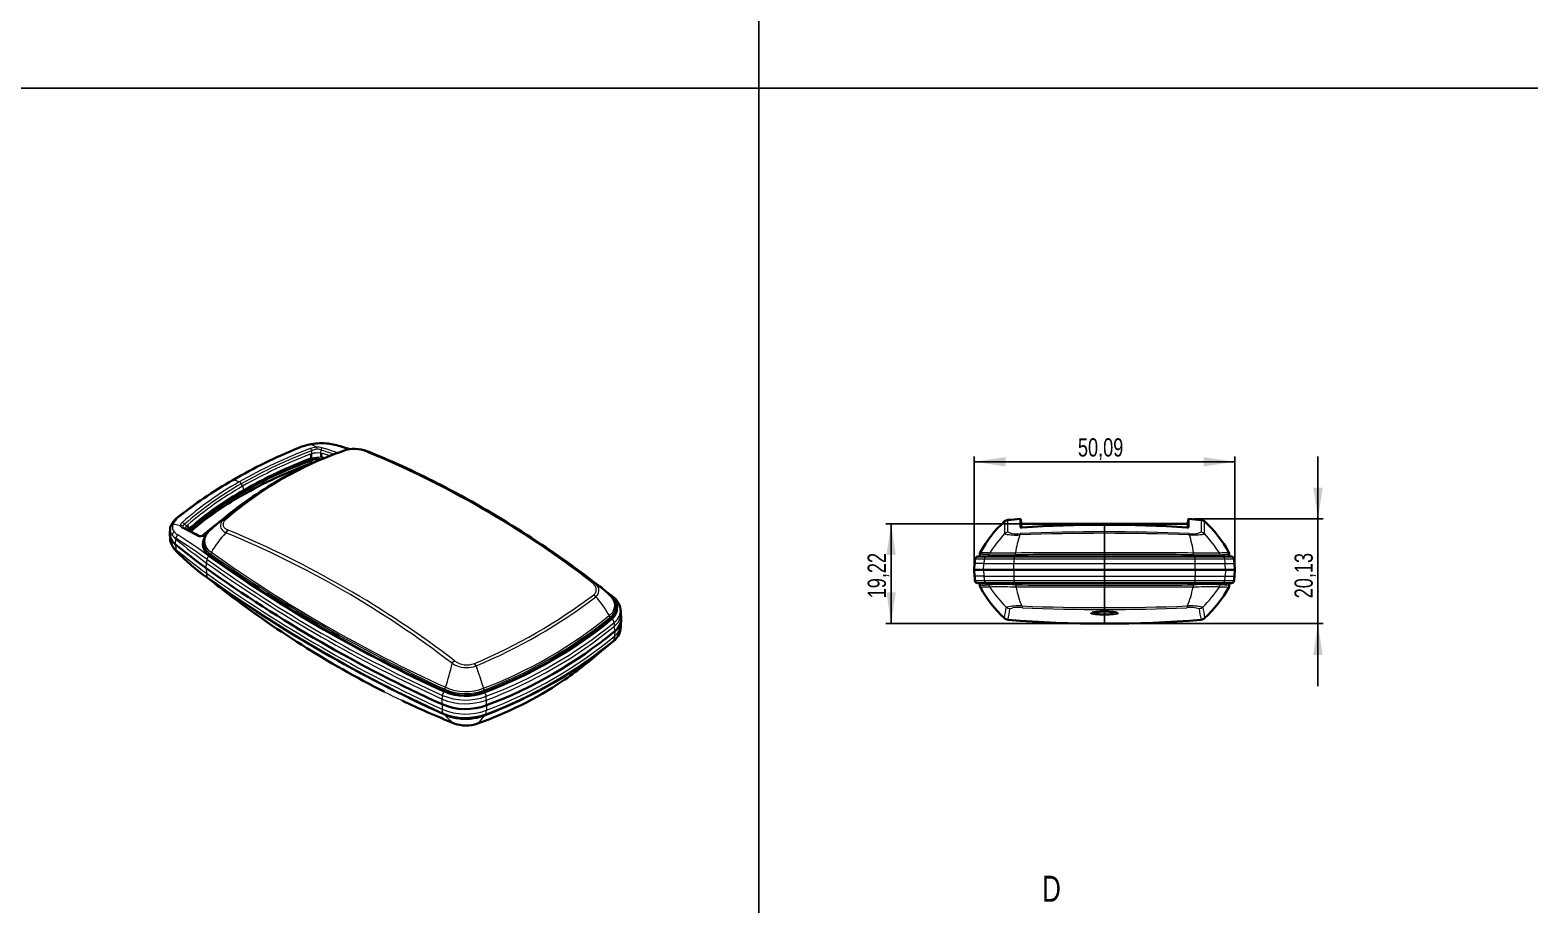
# Model space of a CAD drawing. Header units: millimetres. Extents: x 0 to 1188, y 0 to 841.
# Drawn here: x 288.7 to 576.9, y 437.1 to 605.2 of the extents above; entities that cross this region are included whole.
import ezdxf

# ---------------------------------------------------------------- set-up
doc = ezdxf.new("R2010")
doc.units = ezdxf.units.MM
doc.linetypes.add('SLD-Durchgehend', pattern=[0])
doc.styles.add('SLDTEXTSTYLE3', font='ARIALN.TTF', dxfattribs={"width": 0.87})
doc.dimstyles.new('SLDDIMSTYLE2', dxfattribs={"dimtxt": 3.5, "dimasz": 6, "dimexe": 0, "dimexo": 0.0625, "dimgap": 0.875, "dimtad": 1, "dimrnd": 1e-09, "dimzin": 12, "dimdsep": 46, "dimtxsty": 'SLDTEXTSTYLE3', "dimsah": 1, "dimcen": 0.09, "dimadec": 0, "dimazin": 3, "dimtfac": 1, "dimtofl": 0, "dimtmove": 0, "dimatfit": 3, "dimfxl": 0, "dimfrac": 2, "dimtolj": 1, "dimtzin": 12, "dimarcsym": 0})
doc.dimstyles.new('SLDDIMSTYLE3', dxfattribs={"dimtxt": 3.5, "dimasz": 6, "dimexe": 0, "dimexo": 0.0625, "dimgap": 0.875, "dimtad": 1, "dimrnd": 1e-09, "dimzin": 12, "dimdsep": 46, "dimtxsty": 'SLDTEXTSTYLE3', "dimsah": 1, "dimcen": 0.09, "dimadec": 0, "dimazin": 3, "dimtfac": 1, "dimtmove": 0, "dimatfit": 0, "dimfxl": 0, "dimfrac": 2, "dimtolj": 1, "dimtzin": 12, "dimarcsym": 0})

# ---------------------------------------------------------------- blocks, each defined once
blk = doc.blocks.new('_D_43')
for p, q in [((494.28, 510.21), (453.25, 510.21)), ((454.25, 510.21), (454.25, 491)), ((494.29, 491), (453.25, 491))]:
    blk.add_line(p, q)
for points in [[(454.25, 510.21), (453.35, 504.21), (455.15, 504.21)], [(454.25, 491), (455.15, 497), (453.35, 497)]]:
    blk.add_solid(points)
at = {"insert": (449.74, 495.87), "char_height": 3.5, "attachment_point": 1, "rotation": 90, "style": 'SLDTEXTSTYLE3'}
blk.add_mtext('19,22', dxfattribs=at)
blk = doc.blocks.new('_D_44')
for p, q in [((536.33, 511.13), (536.33, 523.13)), ((512.49, 511.13), (537.33, 511.13)), ((536.33, 491), (536.33, 511.13)), ((496.29, 491), (537.33, 491)), ((536.33, 491), (536.33, 479))]:
    blk.add_line(p, q)
for points in [[(536.33, 511.13), (537.23, 517.13), (535.43, 517.13)], [(536.33, 491), (535.43, 485), (537.23, 485)]]:
    blk.add_solid(points)
at = {"insert": (531.82, 495.87), "char_height": 3.5, "attachment_point": 1, "rotation": 90, "style": 'SLDTEXTSTYLE3'}
blk.add_mtext('20,13', dxfattribs=at)
blk = doc.blocks.new('_D_45')
for p, q in [((470.25, 502.35), (470.25, 523.13)), ((470.25, 522.13), (520.33, 522.13)), ((520.33, 502.35), (520.33, 523.13))]:
    blk.add_line(p, q)
for points in [[(470.25, 522.13), (476.25, 521.23), (476.25, 523.03)], [(520.33, 522.13), (514.33, 523.03), (514.33, 521.23)]]:
    blk.add_solid(points)
at = {"insert": (490.17, 526.64), "char_height": 3.5, "attachment_point": 1, "style": 'SLDTEXTSTYLE3'}
blk.add_mtext('50,09', dxfattribs=at)

msp = doc.modelspace()

# ---------------------------------------------------------------- linework, layer by layer
for p, q in [((428.799, 833), (428.799, 8)), ((27.799, 594), (855.371, 594)), ((495.276, 510.213), (495.291, 490.997))]:
    msp.add_line(p, q)
at = {"color": 7, "linetype": 'SLD-Durchgehend', "lineweight": 0}
for p, q in [((343.792, 524.955), (343.581, 525.013)), ((343.72, 524.928), (343.792, 524.955)), ((342.7, 522.555), (342.701, 522.873)), ((342.701, 522.264), (342.7, 522.555)), ((345.373, 522.882), (344.742, 523.075)), ((329.292, 517.897), (329.539, 517.427)), ((329.292, 515.609), (329.539, 515.793)), ((479.089, 509.507), (479.089, 511.126)), ((479.196, 511.031), (479.196, 509.485)), ((479.234, 509.485), (479.234, 510.307)), ((511.318, 510.304), (511.318, 509.483)), ((511.382, 509.486), (511.382, 511.035)), ((511.489, 511.126), (511.489, 509.507)), ((317.358, 509.875), (317.53, 509.794)), ((317.573, 509.835), (317.53, 509.794)), ((319.218, 509.316), (319.242, 509.013)), ((319.242, 509.013), (319.233, 508.903)), ((322.776, 508.479), (322.271, 508.043)), ((322.862, 508.553), (322.776, 508.479)), ((322.795, 508.473), (322.776, 508.479)), ((479.334, 510.213), (479.334, 509.485)), ((479.439, 509.487), (479.439, 509.487)), ((511.14, 509.488), (511.14, 509.487)), ((511.219, 509.485), (511.219, 510.213)), ((316.657, 506.246), (316.709, 507.249)), ((316.657, 506.246), (316.709, 505.284)), ((322.555, 501.655), (322.605, 502.66)), ((322.555, 501.655), (322.605, 500.695)), ((323.45, 504.358), (323.419, 503.972)), ((472.096, 502.551), (470.31, 502.551)), ((472.156, 503.394), (470.37, 503.394)), ((470.897, 503.916), (472.68, 503.916)), ((472.034, 501.347), (472.096, 502.551)), ((472.096, 502.551), (477.865, 502.551)), ((477.876, 503.394), (472.156, 503.394)), ((472.68, 503.916), (477.975, 503.916)), ((473.053, 503.934), (473.068, 504.256)), ((477.853, 501.347), (477.865, 502.551)), ((477.865, 502.551), (512.717, 502.551)), ((512.706, 503.394), (477.876, 503.394)), ((477.975, 503.916), (512.607, 503.916)), ((478.168, 504.251), (478.152, 503.934)), ((512.43, 503.934), (512.414, 504.251)), ((512.607, 503.916), (517.901, 503.916)), ((518.426, 503.394), (512.706, 503.394)), ((512.729, 501.347), (512.717, 502.551)), ((512.717, 502.551), (518.485, 502.551)), ((517.513, 504.256), (517.529, 503.934)), ((517.901, 503.916), (519.684, 503.916)), ((520.212, 503.394), (518.426, 503.394)), ((518.548, 501.347), (518.485, 502.551)), ((518.485, 502.551), (520.272, 502.551)), ((472.096, 500.143), (470.31, 500.143)), ((470.37, 499.3), (472.156, 499.3)), ((472.68, 498.778), (470.897, 498.778)), ((472.034, 501.347), (472.096, 500.143)), ((472.096, 500.143), (477.865, 500.143)), ((472.156, 499.3), (477.876, 499.3)), ((477.975, 498.778), (472.68, 498.778)), ((473.067, 498.466), (473.053, 498.759)), ((477.853, 501.347), (477.865, 500.143)), ((477.865, 500.143), (512.717, 500.143)), ((477.876, 499.3), (512.706, 499.3)), ((512.607, 498.778), (477.975, 498.778)), ((478.152, 498.759), (478.168, 498.445)), ((512.414, 498.445), (512.43, 498.759)), ((517.901, 498.778), (512.607, 498.778)), ((512.706, 499.3), (518.426, 499.3)), ((512.729, 501.347), (512.717, 500.143)), ((512.717, 500.143), (518.485, 500.143)), ((517.529, 498.759), (517.515, 498.466)), ((519.684, 498.778), (517.901, 498.778)), ((518.426, 499.3), (520.212, 499.3)), ((518.548, 501.347), (518.485, 500.143)), ((518.485, 500.143), (520.272, 500.143)), ((473.062, 498.466), (473.067, 498.466)), ((478.168, 498.445), (478.251, 498.443)), ((512.33, 498.443), (512.414, 498.445)), ((517.515, 498.466), (517.52, 498.466)), ((400.203, 491.792), (400.171, 492.186)), ((401.109, 489.53), (401.057, 490.534)), ((401.109, 489.53), (401.057, 488.568)), ((367.887, 475.485), (367.926, 476.497)), ((368.455, 477.997), (368.456, 478.377)), ((375.955, 478.207), (375.953, 477.836)), ((376.448, 475.294), (376.413, 476.307)), ((367.887, 475.485), (367.926, 474.531)), ((368.449, 473.489), (368.516, 473.368)), ((376.448, 475.294), (376.413, 474.341)), ((374.799, 471.815), (374.734, 471.798))]:
    msp.add_line(p, q, dxfattribs=at)
at = {"color": 7, "linetype": 'SLD-Durchgehend', "lineweight": 30}
for p, q in [((328.548, 515.173), (329.292, 515.609)), ((479.234, 510.307), (479.196, 511.031)), ((511.382, 511.035), (511.318, 510.304)), ((315.591, 509.216), (315.543, 508.461)), ((315.543, 508.189), (315.594, 507.396)), ((319.168, 508.937), (319.242, 509.013)), ((511.219, 510.213), (479.334, 510.213)), ((322.071, 506.772), (321.985, 505.69)), ((470.31, 502.551), (470.247, 501.347)), ((471.141, 503.934), (472.922, 503.934)), ((471.308, 504.388), (471.284, 503.934)), ((472.922, 503.934), (478.021, 503.934)), ((478.021, 503.934), (512.561, 503.934)), ((512.561, 503.934), (517.66, 503.934)), ((517.66, 503.934), (519.441, 503.934)), ((519.298, 503.934), (519.274, 504.388)), ((520.335, 501.347), (520.272, 502.551)), ((470.247, 501.347), (470.31, 500.143)), ((472.034, 501.347), (470.247, 501.347)), ((471.141, 498.759), (472.922, 498.759)), ((471.284, 498.759), (471.306, 498.332)), ((477.853, 501.347), (472.034, 501.347)), ((472.922, 498.759), (478.021, 498.759)), ((477.853, 501.347), (512.729, 501.347)), ((478.021, 498.759), (512.561, 498.759)), ((512.561, 498.759), (517.66, 498.759)), ((518.548, 501.347), (512.729, 501.347)), ((517.66, 498.759), (519.441, 498.759)), ((520.335, 501.347), (518.548, 501.347)), ((519.276, 498.332), (519.298, 498.759)), ((520.272, 500.143), (520.335, 501.347)), ((325.013, 498.061), (325.024, 498.052)), ((397.929, 498.385), (397.972, 498.353)), ((400.251, 496.39), (400.248, 496.393)), ((401.349, 493.297), (401.262, 494.378)), ((402.351, 492.026), (402.288, 493.008)), ((402.288, 490.736), (402.351, 491.717)), ((476.043, 492.046), (476.043, 492.047)), ((514.539, 492.047), (514.539, 492.046))]:
    msp.add_line(p, q, dxfattribs=at)
at = {"color": 7, "linetype": 'SLD-Durchgehend', "lineweight": 0, "flags": 128}
for points in [[(342.73, 525.508), (342.734, 525.507), (342.742, 525.5), (342.751, 525.484), (342.762, 525.46)], [(342.545, 523.571), (342.686, 523.617), (342.832, 523.648)], [(342.832, 521.943), (342.687, 521.886), (342.545, 521.832)], [(342.876, 522.917), (342.788, 522.902), (342.701, 522.873)], [(342.701, 522.264), (342.787, 522.296), (342.876, 522.334)], [(342.821, 521.836), (342.831, 521.84), (342.856, 521.857)], [(342.832, 523.648), (342.837, 523.756), (342.856, 524.252)], [(342.856, 521.857), (342.837, 521.928), (342.832, 521.943)], [(344.558, 524.418), (344.557, 524.392), (344.535, 523.785)], [(344.535, 523.785), (344.675, 523.771), (344.813, 523.74)], [(344.742, 523.075), (344.66, 523.083), (344.576, 523.077)], [(344.742, 523.075), (344.741, 522.859), (344.74, 522.62)], [(349.2, 524.203), (349.037, 524.259), (348.932, 524.237)], [(353.027, 524.165), (353.287, 524.225), (353.448, 524.179)], [(329.539, 517.427), (329.68, 517.082), (329.738, 516.745)], [(329.738, 516.246), (329.68, 515.977), (329.539, 515.793)], [(326.267, 510.962), (326.139, 510.837), (326.029, 510.708), (325.939, 510.577), (325.869, 510.446), (325.82, 510.315), (325.792, 510.184), (325.784, 510.055), (325.797, 509.929), (325.828, 509.81), (325.878, 509.694), (325.945, 509.583), (326.028, 509.478), (326.137, 509.37), (326.264, 509.269), (326.407, 509.175), (326.564, 509.09), (326.767, 508.999)], [(326.267, 510.962), (326.037, 510.979), (325.842, 510.92)], [(318.377, 510.12), (318.745, 509.848), (318.825, 509.789)], [(318.825, 509.789), (318.901, 509.886), (318.988, 509.972)], [(319.119, 509.203), (319.064, 509.11), (319.017, 509.013)], [(319.218, 509.316), (319.166, 509.266), (319.119, 509.203)], [(326.343, 508.468), (326.529, 508.773), (326.767, 508.999)], [(476.072, 508.329), (476.366, 508.541), (476.718, 508.635)], [(478.988, 508.064), (479.025, 508.237), (479.073, 508.331)], [(511.594, 508.063), (511.557, 508.236), (511.51, 508.33)], [(513.864, 508.635), (514.215, 508.541), (514.509, 508.329)], [(323.555, 504.728), (323.481, 504.541), (323.45, 504.358)], [(471.398, 504.707), (471.398, 504.707), (471.406, 504.707), (471.431, 504.705), (471.471, 504.702), (471.528, 504.699), (471.6, 504.695), (471.689, 504.69), (471.793, 504.686), (471.914, 504.681), (472.051, 504.676), (472.203, 504.67), (472.372, 504.666), (472.556, 504.661), (472.756, 504.656), (472.972, 504.652), (473.203, 504.648)], [(473.068, 504.256), (473.108, 504.462), (473.203, 504.648)], [(478.153, 504.252), (478.16, 504.46), (478.178, 504.648)], [(478.192, 504.648), (479.322, 504.651), (480.455, 504.653), (481.591, 504.655), (482.729, 504.657), (483.868, 504.659), (485.01, 504.661), (486.153, 504.663), (487.298, 504.665), (488.444, 504.666), (489.591, 504.667), (490.758, 504.668), (491.925, 504.669), (493.093, 504.67), (494.262, 504.67), (495.431, 504.67), (496.562, 504.67), (497.693, 504.67), (498.824, 504.669), (499.955, 504.668), (501.084, 504.667), (502.213, 504.666), (503.341, 504.664), (504.467, 504.663), (505.592, 504.661), (506.715, 504.659), (507.855, 504.657), (508.992, 504.655), (510.127, 504.653), (511.26, 504.651), (512.39, 504.649)], [(512.414, 504.252), (512.407, 504.46), (512.39, 504.649)], [(517.513, 504.256), (517.473, 504.462), (517.378, 504.648)], [(473.068, 504.256), (472.841, 504.266), (472.63, 504.276), (472.434, 504.287), (472.254, 504.299), (472.09, 504.31), (471.941, 504.321), (471.808, 504.333), (471.69, 504.343), (471.589, 504.353), (471.503, 504.363), (471.433, 504.371), (471.378, 504.378), (471.339, 504.383), (471.316, 504.386), (471.308, 504.388), (471.308, 504.388)], [(512.414, 504.252), (511.299, 504.258), (510.182, 504.264), (509.063, 504.269), (507.942, 504.274), (506.818, 504.279), (505.694, 504.284), (504.567, 504.288), (503.439, 504.292), (502.31, 504.295), (501.179, 504.298), (500.031, 504.301), (498.881, 504.303), (497.731, 504.304), (496.581, 504.305), (495.431, 504.306), (494.279, 504.306), (493.128, 504.305), (491.977, 504.304), (490.827, 504.302), (489.677, 504.299), (488.528, 504.296), (487.38, 504.293), (486.234, 504.289), (485.089, 504.285), (483.945, 504.28), (482.786, 504.275), (481.628, 504.27), (480.472, 504.264), (479.319, 504.258), (478.168, 504.251)], [(397.069, 496.57), (397.196, 496.682), (397.305, 496.803), (397.395, 496.933), (397.465, 497.068), (397.514, 497.21), (397.542, 497.357), (397.55, 497.508), (397.538, 497.66), (397.507, 497.81), (397.457, 497.961), (397.39, 498.111), (397.307, 498.259), (397.198, 498.417), (397.071, 498.572), (396.928, 498.722), (396.771, 498.867), (396.568, 499.03)], [(396.57, 499.028), (396.809, 499.101), (396.994, 499.061)], [(396.993, 499.062), (397.536, 498.678), (397.929, 498.385)], [(397.494, 496.175), (397.299, 496.399), (397.069, 496.57)], [(471.308, 498.332), (471.307, 498.332), (471.319, 498.334), (471.349, 498.338), (471.396, 498.344), (471.46, 498.352), (471.541, 498.361), (471.64, 498.372), (471.757, 498.383), (471.891, 498.395), (472.042, 498.407), (472.211, 498.419), (472.398, 498.432), (472.601, 498.443), (472.823, 498.455), (473.062, 498.466)], [(473.216, 498.016), (472.973, 498.012), (472.747, 498.008), (472.538, 498.004), (472.347, 498), (472.173, 497.995), (472.017, 497.99), (471.878, 497.986), (471.758, 497.981), (471.655, 497.977), (471.57, 497.972), (471.504, 497.969), (471.455, 497.966), (471.424, 497.964), (471.411, 497.963), (471.412, 497.963)], [(473.062, 498.466), (473.107, 498.23), (473.216, 498.016)], [(473.222, 498.016), (473.216, 498.016), (473.216, 498.016)], [(478.276, 498.008), (478.276, 498.008), (478.182, 498.009)], [(478.251, 498.443), (479.425, 498.436), (480.602, 498.429), (481.782, 498.423), (482.963, 498.417), (484.147, 498.411), (485.332, 498.406), (486.519, 498.401), (487.708, 498.397), (488.898, 498.393), (490.089, 498.39), (491.301, 498.388), (492.514, 498.386), (493.727, 498.385), (494.941, 498.384), (496.155, 498.384), (497.234, 498.385), (498.314, 498.387), (499.393, 498.389), (500.472, 498.391), (501.549, 498.394), (502.626, 498.397), (503.702, 498.401), (504.777, 498.405), (505.851, 498.409), (506.922, 498.414), (508.008, 498.419), (509.091, 498.425), (510.173, 498.43), (511.253, 498.437), (512.33, 498.443)], [(478.251, 498.443), (478.258, 498.216), (478.276, 498.008)], [(512.305, 498.008), (511.245, 498.006), (510.182, 498.003), (509.118, 498.001), (508.051, 497.999), (506.982, 497.998), (505.912, 497.996), (504.841, 497.994), (503.768, 497.992), (502.693, 497.991), (501.618, 497.99), (500.527, 497.989), (499.434, 497.988), (498.341, 497.987), (497.248, 497.986), (496.154, 497.986), (494.962, 497.986), (493.771, 497.986), (492.579, 497.987), (491.388, 497.987), (490.198, 497.988), (489.009, 497.989), (487.821, 497.991), (486.634, 497.992), (485.448, 497.994), (484.265, 497.996), (483.062, 497.998), (481.862, 498.001), (480.664, 498.003), (479.468, 498.005), (478.276, 498.008)], [(512.33, 498.443), (512.323, 498.216), (512.305, 498.008)], [(512.4, 498.009), (512.305, 498.008), (512.305, 498.008)], [(517.366, 498.016), (517.366, 498.016), (517.359, 498.016)], [(517.366, 498.016), (517.474, 498.23), (517.52, 498.466)], [(477.096, 493.819), (476.71, 493.919), (476.381, 494.144)], [(479.379, 494.394), (479.423, 494.168), (479.481, 494.05)], [(495.291, 493.325), (495.51, 493.324), (495.728, 493.32), (495.942, 493.314), (496.152, 493.306), (496.355, 493.296), (496.552, 493.283), (496.74, 493.268), (496.917, 493.251), (497.083, 493.232), (497.237, 493.211), (497.378, 493.189), (497.503, 493.165), (497.614, 493.14), (497.708, 493.114), (497.785, 493.087), (497.845, 493.059), (497.886, 493.03), (497.909, 493.001), (497.913, 492.972), (497.899, 492.942), (497.865, 492.913), (497.813, 492.885), (497.743, 492.857), (497.655, 492.83), (497.55, 492.804), (497.428, 492.779), (497.29, 492.756), (497.139, 492.735), (496.975, 492.715), (496.798, 492.697), (496.61, 492.681), (496.414, 492.668), (496.21, 492.656), (496, 492.647), (495.784, 492.641), (495.566, 492.636), (495.385, 492.635), (495.203, 492.635), (495.022, 492.636), (494.805, 492.641), (494.59, 492.647), (494.38, 492.656), (494.178, 492.667), (493.984, 492.68), (493.798, 492.696), (493.622, 492.713), (493.459, 492.733), (493.309, 492.754), (493.172, 492.776), (493.049, 492.8), (492.943, 492.826), (492.853, 492.852), (492.78, 492.88), (492.725, 492.908), (492.688, 492.937), (492.67, 492.966), (492.67, 492.995), (492.69, 493.024), (492.727, 493.053), (492.784, 493.081), (492.859, 493.109), (492.952, 493.136), (493.061, 493.162), (493.186, 493.186), (493.327, 493.209), (493.482, 493.23), (493.65, 493.249), (493.829, 493.267), (494.019, 493.282), (494.218, 493.295), (494.424, 493.306), (494.635, 493.314), (494.851, 493.32), (495.071, 493.324), (495.291, 493.325)], [(511.202, 494.395), (511.159, 494.168), (511.101, 494.05)], [(514.2, 494.144), (513.872, 493.92), (513.485, 493.819)], [(400.171, 492.187), (400.137, 492.371), (400.057, 492.557)], [(513.854, 491.747), (513.854, 491.747), (513.854, 491.751), (513.853, 491.761), (513.85, 491.778), (513.845, 491.801)], [(369.815, 483.371), (370.046, 483.651), (370.304, 483.865)], [(374.436, 482.867), (374.293, 483.121), (374.131, 483.331)], [(374.436, 482.867), (374.786, 481.809), (375.133, 480.777), (375.496, 479.693), (375.864, 478.593)], [(368.456, 478.377), (368.481, 478.563), (368.542, 478.758)], [(375.942, 478.202), (375.919, 478.392), (375.864, 478.593)], [(368.56, 473.348), (368.516, 473.367), (368.516, 473.368)], [(375.941, 473.205), (375.941, 473.205), (375.862, 473.175)], [(376.006, 473.364), (376, 473.327), (375.941, 473.205)]]:
    msp.add_lwpolyline(points, dxfattribs=at)
at = {"color": 7, "linetype": 'SLD-Durchgehend', "lineweight": 30, "flags": 128}
for points in [[(334.407, 517.316), (335.464, 517.959), (335.974, 518.257)], [(366.947, 518.038), (367.667, 517.671), (368.757, 517.103)], [(367.665, 517.672), (367.625, 517.692), (367.538, 517.737), (367.515, 517.749)], [(323.507, 511.88), (323.296, 511.727), (322.555, 511.172)], [(322.441, 508.435), (322.299, 508.315), (321.933, 507.996), (321.931, 507.995)], [(511.435, 509.491), (511.435, 509.491), (511.433, 509.49), (511.427, 509.489), (511.417, 509.488), (511.402, 509.486), (511.383, 509.484), (511.36, 509.483), (511.332, 509.482), (511.302, 509.482), (511.269, 509.482), (511.233, 509.483), (511.197, 509.484), (511.159, 509.486), (511.14, 509.488)], [(400.571, 496.318), (400.117, 496.645), (399.556, 497.047)], [(492.887, 493.094), (492.887, 493.094), (492.888, 493.095), (492.894, 493.098), (492.904, 493.102), (492.918, 493.108), (492.937, 493.115), (492.96, 493.123), (492.988, 493.132), (493.021, 493.141), (493.059, 493.15), (493.102, 493.16), (493.15, 493.17), (493.202, 493.181), (493.259, 493.191), (493.32, 493.201), (493.385, 493.211), (493.453, 493.22), (493.525, 493.23), (493.6, 493.239), (493.678, 493.247), (493.76, 493.256), (493.845, 493.264), (493.932, 493.271), (494.023, 493.278), (494.116, 493.285), (494.21, 493.291), (494.307, 493.297), (494.404, 493.302), (494.504, 493.306), (494.606, 493.31), (494.708, 493.314), (494.812, 493.316), (494.916, 493.319), (495.022, 493.32), (495.128, 493.322), (495.234, 493.322), (495.29, 493.322), (495.346, 493.322), (495.452, 493.322), (495.558, 493.32), (495.663, 493.319), (495.767, 493.316), (495.871, 493.314), (495.973, 493.31), (496.075, 493.306), (496.175, 493.302), (496.273, 493.297), (496.37, 493.291), (496.464, 493.285), (496.556, 493.279), (496.647, 493.271), (496.735, 493.264), (496.82, 493.256), (496.902, 493.248), (496.982, 493.239), (497.057, 493.23), (497.129, 493.22), (497.197, 493.211), (497.263, 493.201), (497.324, 493.191), (497.382, 493.18), (497.435, 493.17), (497.484, 493.159), (497.528, 493.149), (497.567, 493.139), (497.601, 493.129), (497.629, 493.12), (497.652, 493.112), (497.671, 493.105), (497.684, 493.1), (497.691, 493.096), (497.695, 493.094), (497.695, 493.094)], [(391.007, 479.927), (391.407, 480.197), (391.515, 480.272)], [(355.779, 478.406), (356.732, 477.919), (356.785, 477.892)]]:
    msp.add_lwpolyline(points, dxfattribs=at)
at = {"color": 7, "linetype": 'SLD-Durchgehend', "lineweight": 30}
for centre, radius, start, end in [((381.008, 425.606), 107.229, 112.29304, 119.85028), ((344.767, 513.871), 11.813, 99.92881, 112.0498), ((344.82, 514.122), 11.576, 84.20693, 100.40042), ((345.119, 517.225), 8.458, 75.2454, 84.10595), ((336.646, 485.224), 41.562, 71.05226, 75.1848), ((368.011, 451.621), 75.315, 109.63823, 130.3564), ((371.437, 441.857), 84.942, 109.68735, 119.76099), ((374.543, 451.799), 76.841, 109.47128, 120.12589), ((343.639, 519.955), 2.764, 70.03747, 109.86569), ((343.419, 520.252), 1.692, 100.23461, 110.73117), ((351.117, 517.864), 6.747, 69.79589, 108.90737), ((291.175, 369.718), 166.556, 62.94041, 68.04287), ((369.374, 445.758), 83.96, 119.80885, 128.71499), ((376.874, 448.963), 80.469, 121.15797, 131.24364), ((275.457, 339.585), 200.543, 52.35926, 62.62474), ((362.438, 457.777), 66.652, 120.60983, 125.36997), ((318.964, 508.451), 3.516, 126.71429, 157.48673), ((356.152, 466.822), 55.64, 127.14096, 131.12348), ((365.589, 457.659), 66.633, 127.10237, 130.35731), ((343.878, 483.506), 34.929, 124.96582, 127.04357), ((491.547, 493.739), 22.94, 132.38688, 151.43721), ((476.757, 509.946), 1, 94.65324, 132.47692), ((495.291, 281.697), 230, 94.03935, 94.64231), ((479.096, 511.026), 0.1, 3, 94.03935), ((479.334, 510.313), 0.1, 183, 270), ((511.219, 510.313), 0.1, 270, 355), ((511.482, 511.026), 0.1, 85.96152, 175), ((495.291, 281.697), 230, 85.35769, 85.96152), ((513.825, 509.946), 1, 47.51783, 85.35205), ((499.035, 493.739), 22.94, 28.5619, 47.61217), ((318.24, 508.43), 2.697, 179.34048, 234.06445), ((317.518, 509.108), 1.929, 159.09037, 176.77671), ((319.068, 507.646), 3.483, 184.09399, 209.88505), ((318.57, 509.856), 0.553, 233.80949, 245.0371), ((291.558, 454.808), 60.763, 60.76037, 63.85483), ((321.431, 508.563), 0.757, 255.41442, 311.33444), ((324.454, 506.334), 2.545, 147.20199, 241.86656), ((325.22, 506.449), 3.165, 133.03788, 174.17733), ((336.484, 494.995), 19.23, 131.17757, 134.19487), ((479.303, 510.685), 1.205, 262.42878, 276.4659), ((495.29, 278.461), 231.57, 86.07531, 93.92497), ((319.973, 508.126), 4.506, 209.4414, 224.88558), ((382.692, 585), 102.776, 230.01998, 234.18795), ((349.432, 536.917), 45.698, 224.39574, 234.29452), ((472.057, 504.348), 0.75, 151.4068, 177.0014), ((518.525, 504.348), 0.75, 2.99966, 28.59166), ((480.322, 722.596), 271.487, 234.47075, 245.53462), ((480.531, 724.346), 270.646, 234.47075, 245.53462), ((493.278, 501.347), 23, 174.89423, 177), ((470.942, 503.343), 0.575, 94.47957, 174.89423), ((475.388, 446.591), 57.5, 94.2363, 94.47957), ((515.193, 446.591), 57.5, 85.52043, 85.7637), ((519.639, 503.343), 0.575, 5.10577, 85.52043), ((497.303, 501.347), 23, 3, 5.10577), ((480.567, 720.828), 271.572, 234.47343, 245.53064), ((336.261, 512.961), 18.67, 227.97176, 232.99111), ((493.278, 501.347), 23, 183, 185.10577), ((470.942, 499.351), 0.575, 185.10577, 265.52043), ((475.388, 556.102), 57.5, 265.52043, 265.7637), ((515.193, 556.102), 57.5, 274.2363, 274.47957), ((519.639, 499.351), 0.575, 274.47957, 354.89423), ((497.303, 501.347), 23, 354.89423, 357), ((448.524, 657.476), 201.665, 232.23624, 242.619), ((384.006, 479.834), 23.196, 45.54292, 53.14028), ((398.062, 494.032), 3.218, 6.20374, 47.21178), ((398.579, 493.215), 3.687, 9.1514, 57.29388), ((472.152, 498.372), 0.847, 182.71362, 208.90923), ((491.548, 508.955), 22.941, 208.6296, 227.47947), ((499.034, 508.955), 22.941, 312.51969, 331.36937), ((518.446, 498.368), 0.83, 330.79615, 357.52546), ((398.997, 493.955), 2.444, 304.17814, 34.87282), ((387.342, 492.099), 14.973, 3.47873, 6.5302), ((345.562, 558.67), 86.358, 290.59989, 309.39473), ((399.289, 491.993), 3.062, 306.4692, 0.61698), ((387.414, 491.619), 14.899, 353.53623, 356.60254), ((476.82, 492.893), 1.15, 227.45652, 265.37056), ((495.291, 720.997), 230, 265.37057, 274.62943), ((513.762, 492.893), 1.15, 274.62944, 312.54336), ((345.644, 554.944), 87.048, 290.59751, 309.40896), ((345.769, 556.915), 87.197, 290.59988, 309.39475), ((398.776, 490.438), 3.479, 307.77273, 351.75931), ((345.13, 547.288), 81.504, 304.68894, 311.32749), ((350.43, 540.69), 73.068, 289.43182, 303.73096), ((438.424, 640.495), 181.95, 244.5369, 247.98667), ((372.406, 487.304), 10.111, 246.93932, 290.49771), ((372.407, 486.096), 11.534, 246.92667, 290.51035), ((372.406, 483.757), 10.996, 246.83571, 290.55799), ((372.516, 478.083), 6.679, 249.94475, 289.43379)]:
    msp.add_arc(centre, radius, start, end, dxfattribs=at)
at = {"color": 7, "linetype": 'SLD-Durchgehend', "lineweight": 0}
for centre, radius, start, end in [((380.895, 426.18), 106.589, 112.2851, 119.85671), ((375.115, 437.421), 93.125, 110.46131, 119.74978), ((340.389, 524.661), 0.17, 59.68139, 109.88919), ((344.685, 514.386), 11.24, 99.85388, 111.99631), ((344.051, 520.703), 4.239, 94.45268, 110.58785), ((342.032, 523.983), 0.867, 18.06105, 52.46255), ((344.763, 514.542), 11.1, 84.20247, 100.3866), ((328.373, 498.163), 30.857, 60.47216, 62.20552), ((346.981, 524.78), 3.262, 177.38796, 184.4116), ((344.005, 521.861), 3.081, 74.26334, 95.27162), ((345.265, 524.232), 0.731, 125.5021, 165.25392), ((334.282, 489.809), 36.575, 68.39301, 73.22052), ((345.987, 525.513), 0.126, 89.62729, 144.91434), ((345.043, 517.548), 8.081, 75.29716, 84.02642), ((347.228, 525.186), 0.223, 78.19847, 126.93697), ((336.324, 484.937), 41.837, 71.02495, 75.08252), ((371.539, 459.031), 68.894, 108.92119, 131.08133), ((375.083, 437.816), 92.248, 110.44742, 119.76122), ((371.553, 441.709), 85.13, 109.69978, 119.76376), ((375.141, 437.733), 91.819, 110.79401, 119.77867), ((371.441, 442.577), 84.359, 110.03183, 119.78256), ((375.487, 436.75), 92.153, 110.84091, 119.76489), ((371.627, 442.988), 84.389, 110.04526, 119.76032), ((340.468, 522.739), 2.237, 3.45278, 21.84817), ((342.107, 522.236), 0.595, 317.36552, 2.77862), ((343.984, 519.973), 3.852, 81.783, 107.40248), ((340.449, 523.14), 2.437, 354.75673, 12.03665), ((342.319, 522.198), 0.573, 333.59238, 13.74729), ((343.477, 520.245), 1.816, 91.06682, 110.80466), ((344.006, 522.146), 2.399, 96.65067, 118.62697), ((343.432, 520.181), 1.771, 99.31992, 108.946), ((339.248, 570.792), 48.012, 274.33287, 276.37157), ((343.533, 520.928), 1.552, 67.34927, 115.0529), ((343.934, 522.921), 1.622, 67.37215, 97.30131), ((346.383, 523.538), 1.864, 172.39815, 194.33482), ((333.885, 489.133), 36.863, 69.03795, 73.17006), ((346.46, 523.229), 1.725, 162.78314, 185.13345), ((335.626, 492.691), 32.38, 70.73916, 73.51776), ((351.059, 518.712), 5.797, 70.15733, 108.71937), ((280.121, 347.59), 191.035, 52.4421, 67.56472), ((369.229, 446.33), 83.305, 119.79749, 128.72364), ((361.877, 460.367), 66.635, 119.65752, 131.27707), ((362.191, 460.17), 66.444, 119.67894, 131.256), ((362.867, 459.064), 67.209, 119.72781, 130.75908), ((362.956, 458.535), 67.021, 119.7117, 130.73874), ((360.788, 461.81), 62.669, 119.69976, 131.37615), ((366.267, 465.719), 60.641, 121.69411, 131.80946), ((327.748, 518.397), 0.24, 69.55111, 117.72386), ((316.537, 482.123), 38.207, 71.11259, 72.80443), ((328.598, 517.569), 0.768, 25.32177, 66.48908), ((272.369, 335.13), 205.924, 52.75619, 62.09056), ((363.135, 457.404), 67.365, 119.91508, 126.03329), ((362.931, 457.074), 67.511, 120.61672, 125.36109), ((318.859, 508.959), 2.937, 126.38981, 157.15919), ((317.047, 511.021), 0.311, 76.9948, 126.62371), ((318.387, 509.779), 0.815, 125.14569, 176.11483), ((317.753, 509.725), 0.738, 32.35288, 77.1336), ((332.201, 499.957), 12.673, 120.11597, 131.36106), ((326.567, 509.86), 1.284, 124.39373, 229.63665), ((692.095, 508.595), 216.022, 179.44649, 180.07054), ((411.002, 508.604), 65.716, 0.02663, 2.03696), ((578.902, 508.616), 65.038, 177.95252, 179.98344), ((298.416, 508.595), 216.094, 359.92946, 0.55343), ((317.264, 509.126), 1.672, 176.90682, 221.60796), ((318.724, 507.632), 3.14, 184.31828, 210.282), ((316.164, 509.615), 0.484, 91.37187, 157.90121), ((316.658, 507.983), 0.645, 108.63215, 177.12849), ((318.331, 509.994), 3.047, 220.49641, 238.04353), ((318.995, 510.025), 3.596, 213.98324, 230.52337), ((317.541, 509.593), 1.478, 159.97244, 222.5222), ((308.059, 463.217), 47.575, 78.70765, 80.20533), ((318.538, 510.416), 2.77, 221.11694, 238.70054), ((336.656, 506.216), 19.974, 176.57612, 177.03323), ((317.445, 507.409), 0.727, 118.36594, 180.04709), ((260.408, 418.292), 105.416, 53.81111, 57.71293), ((258.293, 415.293), 109.826, 53.86001, 57.62538), ((317.67, 509.217), 0.625, 51.96628, 98.91204), ((318.209, 509.939), 0.644, 189.38481, 250.87999), ((318.19, 509.027), 0.359, 66.19447, 122.28971), ((289.086, 450.633), 65.431, 60.90078, 63.77683), ((318.6, 509.615), 0.552, 113.80194, 170.0613), ((318.446, 509.746), 0.392, 185.21956, 238.84445), ((319.165, 509.331), 0.57, 126.62075, 191.32447), ((317.968, 508.992), 1.17, 10.40097, 42.93807), ((317.889, 509.218), 1.332, 4.24452, 34.46773), ((321.398, 509.024), 1.313, 248.0197, 311.66363), ((321.094, 507.529), 0.334, 64.02544, 124.05736), ((322.143, 507.724), 0.343, 68.12511, 128.08833), ((324.714, 506.919), 2.479, 131.27474, 242.11962), ((322.649, 508.149), 0.354, 69.03106, 125.9763), ((338.217, 496.705), 16.714, 135.27289, 151.30998), ((327.799, 511.257), 3.146, 229.0209, 242.44348), ((254.163, 333.238), 189.513, 52.39171, 67.61368), ((250.985, 327.457), 196.725, 52.6612, 67.34272), ((509.31, 479.472), 44.018, 139.03554, 145.11241), ((476.347, 508.613), 0.394, 225.76447, 255.59661), ((478.274, 518.865), 10.825, 259.21956, 273.78375), ((478.333, 511.875), 3.62, 243.5018, 281.798), ((497.464, 501.876), 19.485, 161.48386, 171.81897), ((495.279, 77.784), 430.588, 87.82861, 92.16858), ((495.285, 108.358), 400.302, 87.67717, 92.32115), ((479.301, 510.14), 0.668, 251.5671, 281.92751), ((479.096, 509.406), 0.101, 57.15494, 94.03123), ((495.291, 278.181), 231.849, 86.08031, 93.92055), ((511.272, 510.244), 0.768, 260.08633, 286.42035), ((511.482, 509.406), 0.101, 85.97084, 122.74298), ((512.283, 511.604), 3.364, 256.70738, 298.04168), ((512.269, 519.483), 11.44, 266.60786, 280.39201), ((493.159, 501.878), 19.443, 8.19222, 18.54787), ((514.228, 508.624), 0.407, 284.8891, 313.7671), ((481.496, 479.643), 43.735, 34.87205, 40.98777), ((318.995, 508.059), 3.596, 213.98324, 230.52337), ((319.803, 508.229), 4.372, 209.90669, 225.11316), ((316.293, 506.046), 0.28, 179.40467, 209.00079), ((382.809, 586.089), 102.882, 230.0231, 234.18484), ((382.809, 584.123), 102.882, 230.0231, 234.18484), ((334.117, 506.224), 17.434, 183.09285, 183.59343), ((316.96, 505.109), 0.243, 174.63425, 222.19582), ((349.164, 536.851), 45.375, 224.35077, 234.24607), ((324.801, 506.729), 2.729, 179.1301, 240.31486), ((481.68, 726.69), 272.526, 234.53396, 245.47142), ((475.689, 594.233), 89.619, 268.4105, 271.59125), ((514.893, 593.091), 88.478, 268.38777, 271.6099), ((517.238, 536.697), 32.049, 270.2512, 273.4808), ((344.088, 501.605), 21.51, 175.29108, 177.18647), ((480.337, 723.554), 271.428, 234.47075, 245.53462), ((323.471, 503.268), 0.826, 119.54821, 172.89011), ((480.351, 724.218), 271.372, 234.47076, 245.53462), ((353.064, 448.74), 62.867, 118.30554, 118.50261), ((480.474, 724.43), 270.875, 234.47075, 245.53462), ((490.692, 742.09), 290.665, 234.87404, 245.13133), ((495.206, 501.347), 23.141, 174.92575, 177.01865), ((472.727, 503.345), 0.573, 94.64535, 175.08446), ((477.143, 447.304), 56.788, 94.26259, 94.50739), ((475.703, 611.346), 107.122, 268.59071, 271.31032), ((599.416, 501.355), 121.557, 179.03921, 179.43666), ((478.72, 503.504), 0.851, 151.06294, 187.44527), ((478.946, 501.59), 2.52, 111.53466, 112.65605), ((514.878, 614.17), 109.946, 268.72325, 271.37328), ((511.632, 501.58), 2.531, 67.34651, 68.46279), ((511.862, 503.504), 0.851, 352.55496, 28.93683), ((391.028, 501.354), 121.695, 0.56356, 0.96056), ((517.043, 522.378), 18.128, 271.48691, 277.06906), ((513.437, 447.283), 56.809, 85.49265, 85.73736), ((517.855, 503.345), 0.573, 4.91574, 85.35445), ((495.376, 501.347), 23.141, 2.98135, 5.07425), ((480.337, 721.588), 271.428, 234.47075, 245.53462), ((340.426, 501.607), 17.844, 182.92983, 185.07665), ((480.351, 720.875), 271.372, 234.47076, 245.53462), ((322.941, 500.038), 0.29, 182.01314, 231.84912), ((330.533, 505.623), 9.363, 225.56997, 233.87403), ((394.729, 496.067), 3.754, 40.10275, 52.92294), ((495.206, 501.347), 23.141, 182.98135, 185.07425), ((472.727, 499.349), 0.573, 184.91553, 265.35469), ((477.141, 555.362), 56.76, 265.49249, 265.73741), ((599.416, 501.338), 121.557, 180.56334, 180.96079), ((478.72, 499.19), 0.851, 172.55471, 208.93709), ((478.945, 501.102), 2.519, 247.34343, 248.46537), ((511.632, 501.113), 2.53, 291.53718, 292.65402), ((511.862, 499.19), 0.851, 331.06314, 7.44506), ((391.028, 501.34), 121.695, 359.03944, 359.43644), ((513.439, 555.383), 56.781, 274.26263, 274.50746), ((517.855, 499.349), 0.573, 274.64551, 355.08428), ((495.376, 501.347), 23.141, 354.92575, 357.01865), ((332.478, 581.987), 107.09, 292.88964, 307.09592), ((334.503, 578.686), 103.806, 292.62296, 307.35891), ((396.494, 497.379), 1.565, 309.65972, 45.00745), ((379.925, 480.937), 23.254, 29.99905, 40.93709), ((398.679, 494.548), 2.421, 304.91856, 49.50993), ((400.406, 496.052), 0.313, 58.13288, 110.31602), ((399.035, 493.982), 2.637, 305.64286, 58.66566), ((475.406, 448.688), 49.833, 86.82317, 92.69055), ((473.933, 498.513), 0.867, 183.09692, 214.98536), ((499.908, 516.611), 32.531, 214.86281, 223.67992), ((474.678, 484.486), 13.608, 92.74454, 96.13974), ((474.389, 396.051), 102.028, 87.86969, 90.20375), ((482.063, 498.35), 3.897, 178.60907, 185.02901), ((494.894, 501.099), 16.903, 190.53862, 203.37194), ((495.685, 501.109), 16.907, 336.60224, 349.432), ((508.519, 498.349), 3.896, 354.98171, 1.40096), ((516.149, 398.709), 99.37, 89.76256, 92.16203), ((515.179, 448.203), 50.318, 87.339, 93.14981), ((490.582, 516.688), 32.65, 316.33342, 325.11796), ((515.869, 484.096), 14, 83.88983, 87.16857), ((516.649, 498.513), 0.867, 325.01355, 356.90288), ((517.208, 461.447), 36.569, 86.92434, 89.7537), ((517.061, 480.886), 17.585, 82.76953, 88.50283), ((477.127, 713.914), 263.93, 236.72298, 245.70002), ((398.661, 494.305), 2.6, 305.73081, 1.64407), ((399.248, 493.641), 2.976, 306.25618, 3.09803), ((399.253, 492.975), 3.036, 306.46919, 0.61715), ((345.636, 514.367), 132.301, 350.3119, 351.20739), ((476.568, 493.946), 0.272, 113.73713, 133.21588), ((478.693, 482.905), 11.509, 86.58815, 101.19467), ((454.168, 496.86), 23.129, 347.36703, 352.44722), ((478.656, 490.12), 4.015, 78.15048, 112.86451), ((495.28, 898.217), 404.136, 267.7451, 272.25763), ((495.287, 865.788), 372.074, 267.56531, 272.43596), ((495.29, 502.17), 9.281, 256.24133, 283.76134), ((511.901, 489.882), 4.244, 68.08627, 100.87466), ((511.896, 483.032), 11.384, 78.71299, 93.49387), ((536.838, 496.935), 23.56, 187.59974, 192.5867), ((514.007, 493.937), 0.284, 47.13369, 65.80027), ((742.521, 530.24), 231.156, 188.98362, 189.49624), ((345.47, 559.191), 86.139, 290.66985, 309.3247), ((344.03, 561.473), 89.176, 290.97785, 309.01711), ((345.618, 558.752), 86.586, 290.5999, 309.39472), ((345.741, 558.538), 87.082, 290.5999, 309.39472), ((345.754, 557.873), 87.138, 290.5999, 309.39473), ((373.118, 433.347), 64.615, 64.85695, 65.05405), ((400.234, 491.134), 0.781, 7.8872, 64.43275), ((380.942, 489.485), 20.142, 2.98464, 5.00313), ((399.144, 491.088), 3.163, 307.20211, 353.61184), ((476.381, 492.035), 0.339, 168.48551, 178.11782), ((476.83, 492.948), 1.15, 227.25587, 265.36873), ((477.104, 491.708), 0.379, 165.68602, 174.00099), ((513.752, 492.948), 1.15, 274.63103, 312.74433), ((514.202, 492.035), 0.338, 1.87007, 11.52394), ((345.741, 555.195), 87.082, 290.5999, 309.39472), ((345.754, 555.907), 87.138, 290.5999, 309.39473), ((400.702, 487.916), 0.306, 311.85876, 356.72154), ((399.073, 490.427), 3.183, 307.42548, 351.22868), ((384.055, 489.487), 17.027, 354.64676, 356.90452), ((338.638, 489.463), 31.762, 340.30356, 348.94504), ((372.958, 488.556), 6.063, 238.72917, 247.81721), ((372.697, 487.037), 3.974, 232.95999, 291.14274), ((372.65, 487.783), 5.231, 247.74363, 289.96619), ((343.413, 558.367), 91.162, 290.90489, 303.28752), ((372.402, 487.48), 9.537, 246.12761, 291.28388), ((350.756, 540.101), 72.395, 289.39672, 303.779), ((437.468, 638.354), 179.605, 243.30599, 247.99515), ((395.386, 475.424), 27.481, 176.26986, 177.76353), ((372.407, 487.025), 11.442, 246.94536, 290.49166), ((368.97, 477.127), 1.01, 132.09609, 175.15446), ((372.407, 487.643), 11.337, 246.92668, 290.51033), ((405.247, 433.096), 58.059, 129.33609, 129.53021), ((372.406, 487.529), 10.492, 246.92282, 290.5142), ((372.41, 487.314), 9.772, 246.135, 291.19214), ((335.05, 435.133), 59.125, 46.05223, 46.23602), ((375.274, 476.945), 1.108, 4.09842, 43.12343), ((345.73, 475.23), 30.702, 2.01013, 3.34969), ((372.407, 485.059), 11.442, 246.94536, 290.49166), ((389.649, 475.423), 21.741, 182.35274, 184.09896), ((368.2, 473.852), 0.237, 175.74214, 239.68506), ((372.407, 484.31), 11.347, 246.94537, 290.49164), ((368.838, 473.588), 0.368, 198.84933, 220.8052), ((374.926, 478.634), 8.296, 219.40407, 235.0664), ((371.88, 481.15), 8.479, 246.94361, 263.01331), ((372.429, 483.477), 10.859, 261.63437, 288.43169), ((369.445, 477.383), 7.724, 313.86746, 327.25792), ((375.518, 473.43), 0.429, 323.4546, 347.58626), ((376.157, 473.656), 0.224, 299.62077, 6.47567), ((352.476, 475.228), 23.954, 356.29845, 357.87907), ((372.136, 476.664), 5.214, 247.91332, 253.30469), ((372.489, 478.341), 6.923, 254.4947, 289.48225)]:
    msp.add_arc(centre, radius, start, end, dxfattribs=at)

# ---------------------------------------------------------------- texts
at = {"color": 7, "linetype": 'Continuous', "insert": (483.291, 442.522), "char_height": 5, "attachment_point": 1, "style": 'SLDTEXTSTYLE3'}
msp.add_mtext('D', dxfattribs=at)

# ---------------------------------------------------------------- dimensions: what is measured, and where the dimension line sits
dim = msp.add_linear_dim(base=(520.335, 522.126), p1=(470.247, 501.347), p2=(520.335, 501.347), dimstyle='SLDDIMSTYLE2')
dim.commit()
dim.dimension.update_dxf_attribs({"geometry": '_D_45', "text_midpoint": (495.105, 522.126), "dimtype": 160})
for base, p1, p2, dimstyle, picture, middle in [((536.335, 511.126), (495.291, 490.997), (511.489, 511.126), 'SLDDIMSTYLE3', '_D_44', (536.335, 500.804)), ((454.247, 490.997), (495.276, 510.213), (495.291, 490.997), 'SLDDIMSTYLE2', '_D_43', (454.247, 500.804))]:
    dim = msp.add_linear_dim(base=base, p1=p1, p2=p2, angle=90, dimstyle=dimstyle)
    dim.commit()
    dim.dimension.update_dxf_attribs({"geometry": picture, "text_midpoint": middle, "dimtype": 160})

doc.saveas('drawing.dxf')
